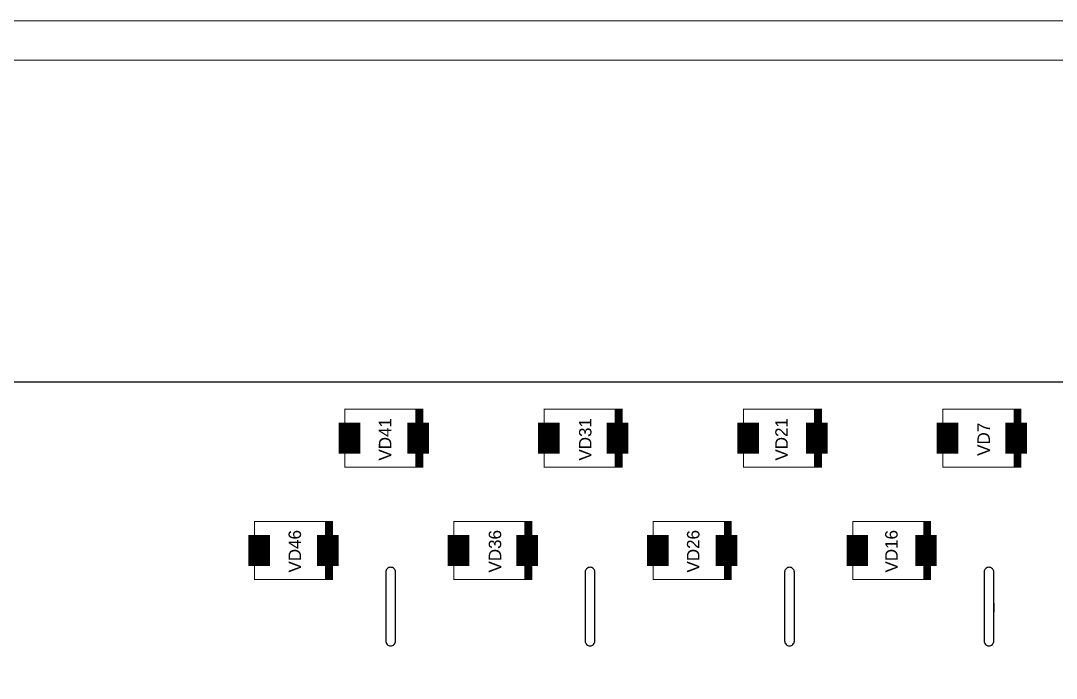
# Model space of a CAD drawing. Extents: x 25 to 880, y 8 to 306.
# Drawn here: x 675.9 to 807.8, y 222.3 to 306 of the extents above; entities that cross this region are included whole.
import ezdxf
from ezdxf.enums import TextEntityAlignment as Align

# ---------------------------------------------------------------- set-up
doc = ezdxf.new("R2010")
doc.units = 0
doc.header["$MEASUREMENT"] = 0
for name, color, linetype in [('BOARD', 7, 'Continuous'), ('BOT', 7, 'Continuous'), ('BOT_ASY', 7, 'Continuous')]:
    doc.layers.add(name, color=color, linetype=linetype)
doc.layers.add('РАМКА', color=7, linetype='Continuous', lineweight=0)

msp = doc.modelspace()

# ---------------------------------------------------------------- linework, layer by layer
at = {"layer": 'BOARD'}
msp.add_lwpolyline([(541.2, 131.4125), (832.3475, 131.4125), (832.3475, 260), (541.2, 260)], close=True, dxfattribs=at)
for points in [[(723.6862, 227.0513), (723.6862, 235.8013, 0.414214), (723.0612, 236.4263, 0.414214), (722.4362, 235.8013), (722.4362, 227.0513, 0.414214), (723.0612, 226.4263, 0.414214)], [(749.085, 227.0525), (749.085, 235.8025, 0.414214), (748.46, 236.4275, 0.414214), (747.835, 235.8025), (747.835, 227.0525, 0.414214), (748.46, 226.4275, 0.414214)], [(774.4875, 227.05), (774.4875, 235.8, 0.414214), (773.8625, 236.425, 0.414214), (773.2375, 235.8), (773.2375, 227.05, 0.414214), (773.8625, 226.425, 0.414214)], [(799.8875, 227.05), (799.8875, 235.8, 0.414214), (799.2625, 236.425, 0.414214), (798.6375, 235.8), (798.6375, 227.05, 0.414214), (799.2625, 226.425, 0.414214)]]:
    msp.add_lwpolyline(points, format="xyb", close=True, dxfattribs=at)
at = {"layer": 'BOT', "const_width": 0.125}
for points in [[(716.4875, 250.95), (719.1125, 250.95), (719.1125, 254.7625), (716.4875, 254.7625)], [(725.2375, 250.95), (727.8625, 250.95), (727.8625, 254.7625), (725.2375, 254.7625)], [(741.8875, 250.95), (744.5125, 250.95), (744.5125, 254.7625), (741.8875, 254.7625)], [(750.6375, 250.95), (753.2625, 250.95), (753.2625, 254.7625), (750.6375, 254.7625)], [(767.2875, 250.95), (769.9125, 250.95), (769.9125, 254.7625), (767.2875, 254.7625)], [(776.0375, 250.95), (778.6625, 250.95), (778.6625, 254.7625), (776.0375, 254.7625)], [(792.6875, 250.95), (795.3125, 250.95), (795.3125, 254.7625), (792.6875, 254.7625)], [(801.4375, 250.95), (804.0625, 250.95), (804.0625, 254.7625), (801.4375, 254.7625)], [(704.9875, 236.6625), (707.6125, 236.6625), (707.6125, 240.475), (704.9875, 240.475)], [(713.7375, 236.6625), (716.3625, 236.6625), (716.3625, 240.475), (713.7375, 240.475)], [(730.3875, 236.6625), (733.0125, 236.6625), (733.0125, 240.475), (730.3875, 240.475)], [(739.1375, 236.6625), (741.7625, 236.6625), (741.7625, 240.475), (739.1375, 240.475)], [(755.7875, 236.6625), (758.4125, 236.6625), (758.4125, 240.475), (755.7875, 240.475)], [(764.5375, 236.6625), (767.1625, 236.6625), (767.1625, 240.475), (764.5375, 240.475)], [(781.1875, 236.6625), (783.8125, 236.6625), (783.8125, 240.475), (781.1875, 240.475)], [(789.9375, 236.6625), (792.5625, 236.6625), (792.5625, 240.475), (789.9375, 240.475)]]:
    msp.add_lwpolyline(points, close=True, dxfattribs=at)
for points in [[(716.55, 250.95), (716.55, 254.7625)], [(716.675, 250.95), (716.675, 254.7625)], [(716.8, 250.95), (716.8, 254.7625)], [(716.925, 250.95), (716.925, 254.7625)], [(717.05, 250.95), (717.05, 254.7625)], [(717.175, 250.95), (717.175, 254.7625)], [(717.3, 250.95), (717.3, 254.7625)], [(717.425, 250.95), (717.425, 254.7625)], [(717.55, 250.95), (717.55, 254.7625)], [(717.675, 250.95), (717.675, 254.7625)], [(717.8, 250.95), (717.8, 254.7625)], [(717.925, 250.95), (717.925, 254.7625)], [(718.05, 250.95), (718.05, 254.7625)], [(718.175, 250.95), (718.175, 254.7625)], [(718.3, 250.95), (718.3, 254.7625)], [(718.425, 250.95), (718.425, 254.7625)], [(718.55, 250.95), (718.55, 254.7625)], [(718.675, 250.95), (718.675, 254.7625)], [(718.8, 250.95), (718.8, 254.7625)], [(718.925, 250.95), (718.925, 254.7625)], [(719.05, 250.95), (719.05, 254.7625)], [(725.3, 250.95), (725.3, 254.7625)], [(725.425, 250.95), (725.425, 254.7625)], [(725.55, 250.95), (725.55, 254.7625)], [(725.675, 250.95), (725.675, 254.7625)], [(725.8, 250.95), (725.8, 254.7625)], [(725.925, 250.95), (725.925, 254.7625)], [(726.05, 250.95), (726.05, 254.7625)], [(726.175, 250.95), (726.175, 254.7625)], [(726.3, 250.95), (726.3, 254.7625)], [(726.425, 250.95), (726.425, 254.7625)], [(726.55, 250.95), (726.55, 254.7625)], [(726.675, 250.95), (726.675, 254.7625)], [(726.8, 250.95), (726.8, 254.7625)], [(726.925, 250.95), (726.925, 254.7625)], [(727.05, 250.95), (727.05, 254.7625)], [(727.175, 250.95), (727.175, 254.7625)], [(727.3, 250.95), (727.3, 254.7625)], [(727.425, 250.95), (727.425, 254.7625)], [(727.55, 250.95), (727.55, 254.7625)], [(727.675, 250.95), (727.675, 254.7625)], [(727.8, 250.95), (727.8, 254.7625)], [(741.925, 250.95), (741.925, 254.7625)], [(742.05, 250.95), (742.05, 254.7625)], [(742.175, 250.95), (742.175, 254.7625)], [(742.3, 250.95), (742.3, 254.7625)], [(742.425, 250.95), (742.425, 254.7625)], [(742.55, 250.95), (742.55, 254.7625)], [(742.675, 250.95), (742.675, 254.7625)], [(742.8, 250.95), (742.8, 254.7625)], [(742.925, 250.95), (742.925, 254.7625)], [(743.05, 250.95), (743.05, 254.7625)], [(743.175, 250.95), (743.175, 254.7625)], [(743.3, 250.95), (743.3, 254.7625)], [(743.425, 250.95), (743.425, 254.7625)], [(743.55, 250.95), (743.55, 254.7625)], [(743.675, 250.95), (743.675, 254.7625)], [(743.8, 250.95), (743.8, 254.7625)], [(743.925, 250.95), (743.925, 254.7625)], [(744.05, 250.95), (744.05, 254.7625)], [(744.175, 250.95), (744.175, 254.7625)], [(744.3, 250.95), (744.3, 254.7625)], [(744.425, 250.95), (744.425, 254.7625)], [(750.675, 250.95), (750.675, 254.7625)], [(750.8, 250.95), (750.8, 254.7625)], [(750.925, 250.95), (750.925, 254.7625)], [(751.05, 250.95), (751.05, 254.7625)], [(751.175, 250.95), (751.175, 254.7625)], [(751.3, 250.95), (751.3, 254.7625)], [(751.425, 250.95), (751.425, 254.7625)], [(751.55, 250.95), (751.55, 254.7625)], [(751.675, 250.95), (751.675, 254.7625)], [(751.8, 250.95), (751.8, 254.7625)], [(751.925, 250.95), (751.925, 254.7625)], [(752.05, 250.95), (752.05, 254.7625)], [(752.175, 250.95), (752.175, 254.7625)], [(752.3, 250.95), (752.3, 254.7625)], [(752.425, 250.95), (752.425, 254.7625)], [(752.55, 250.95), (752.55, 254.7625)], [(752.675, 250.95), (752.675, 254.7625)], [(752.8, 250.95), (752.8, 254.7625)], [(752.925, 250.95), (752.925, 254.7625)], [(753.05, 250.95), (753.05, 254.7625)], [(753.175, 250.95), (753.175, 254.7625)], [(767.3, 250.95), (767.3, 254.7625)], [(767.425, 250.95), (767.425, 254.7625)], [(767.55, 250.95), (767.55, 254.7625)], [(767.675, 250.95), (767.675, 254.7625)], [(767.8, 250.95), (767.8, 254.7625)], [(767.925, 250.95), (767.925, 254.7625)], [(768.05, 250.95), (768.05, 254.7625)], [(768.175, 250.95), (768.175, 254.7625)], [(768.3, 250.95), (768.3, 254.7625)], [(768.425, 250.95), (768.425, 254.7625)], [(768.55, 250.95), (768.55, 254.7625)], [(768.675, 250.95), (768.675, 254.7625)], [(768.8, 250.95), (768.8, 254.7625)], [(768.925, 250.95), (768.925, 254.7625)], [(769.05, 250.95), (769.05, 254.7625)], [(769.175, 250.95), (769.175, 254.7625)], [(769.3, 250.95), (769.3, 254.7625)], [(769.425, 250.95), (769.425, 254.7625)], [(769.55, 250.95), (769.55, 254.7625)], [(769.675, 250.95), (769.675, 254.7625)], [(769.8, 250.95), (769.8, 254.7625)], [(776.05, 250.95), (776.05, 254.7625)], [(776.175, 250.95), (776.175, 254.7625)], [(776.3, 250.95), (776.3, 254.7625)], [(776.425, 250.95), (776.425, 254.7625)], [(776.55, 250.95), (776.55, 254.7625)], [(776.675, 250.95), (776.675, 254.7625)], [(776.8, 250.95), (776.8, 254.7625)], [(776.925, 250.95), (776.925, 254.7625)], [(777.05, 250.95), (777.05, 254.7625)], [(777.175, 250.95), (777.175, 254.7625)], [(777.3, 250.95), (777.3, 254.7625)], [(777.425, 250.95), (777.425, 254.7625)], [(777.55, 250.95), (777.55, 254.7625)], [(777.675, 250.95), (777.675, 254.7625)], [(777.8, 250.95), (777.8, 254.7625)], [(777.925, 250.95), (777.925, 254.7625)], [(778.05, 250.95), (778.05, 254.7625)], [(778.175, 250.95), (778.175, 254.7625)], [(778.3, 250.95), (778.3, 254.7625)], [(778.425, 250.95), (778.425, 254.7625)], [(778.55, 250.95), (778.55, 254.7625)], [(792.8, 250.95), (792.8, 254.7625)], [(792.925, 250.95), (792.925, 254.7625)], [(793.05, 250.95), (793.05, 254.7625)], [(793.175, 250.95), (793.175, 254.7625)], [(793.3, 250.95), (793.3, 254.7625)], [(793.425, 250.95), (793.425, 254.7625)], [(793.55, 250.95), (793.55, 254.7625)], [(793.675, 250.95), (793.675, 254.7625)], [(793.8, 250.95), (793.8, 254.7625)], [(793.925, 250.95), (793.925, 254.7625)], [(794.05, 250.95), (794.05, 254.7625)], [(794.175, 250.95), (794.175, 254.7625)], [(794.3, 250.95), (794.3, 254.7625)], [(794.425, 250.95), (794.425, 254.7625)], [(794.55, 250.95), (794.55, 254.7625)], [(794.675, 250.95), (794.675, 254.7625)], [(794.8, 250.95), (794.8, 254.7625)], [(794.925, 250.95), (794.925, 254.7625)], [(795.05, 250.95), (795.05, 254.7625)], [(795.175, 250.95), (795.175, 254.7625)], [(795.3, 250.95), (795.3, 254.7625)], [(801.55, 250.95), (801.55, 254.7625)], [(801.675, 250.95), (801.675, 254.7625)], [(801.8, 250.95), (801.8, 254.7625)], [(801.925, 250.95), (801.925, 254.7625)], [(802.05, 250.95), (802.05, 254.7625)], [(802.175, 250.95), (802.175, 254.7625)], [(802.3, 250.95), (802.3, 254.7625)], [(802.425, 250.95), (802.425, 254.7625)], [(802.55, 250.95), (802.55, 254.7625)], [(802.675, 250.95), (802.675, 254.7625)], [(802.8, 250.95), (802.8, 254.7625)], [(802.925, 250.95), (802.925, 254.7625)], [(803.05, 250.95), (803.05, 254.7625)], [(803.175, 250.95), (803.175, 254.7625)], [(803.3, 250.95), (803.3, 254.7625)], [(803.425, 250.95), (803.425, 254.7625)], [(803.55, 250.95), (803.55, 254.7625)], [(803.675, 250.95), (803.675, 254.7625)], [(803.8, 250.95), (803.8, 254.7625)], [(803.925, 250.95), (803.925, 254.7625)], [(804.05, 250.95), (804.05, 254.7625)], [(705.05, 236.6625), (705.05, 240.475)], [(705.175, 236.6625), (705.175, 240.475)], [(705.3, 236.6625), (705.3, 240.475)], [(705.425, 236.6625), (705.425, 240.475)], [(705.55, 236.6625), (705.55, 240.475)], [(705.675, 236.6625), (705.675, 240.475)], [(705.8, 236.6625), (705.8, 240.475)], [(705.925, 236.6625), (705.925, 240.475)], [(706.05, 236.6625), (706.05, 240.475)], [(706.175, 236.6625), (706.175, 240.475)], [(706.3, 236.6625), (706.3, 240.475)], [(706.425, 236.6625), (706.425, 240.475)], [(706.55, 236.6625), (706.55, 240.475)], [(706.675, 236.6625), (706.675, 240.475)], [(706.8, 236.6625), (706.8, 240.475)], [(706.925, 236.6625), (706.925, 240.475)], [(707.05, 236.6625), (707.05, 240.475)], [(707.175, 236.6625), (707.175, 240.475)], [(707.3, 236.6625), (707.3, 240.475)], [(707.425, 236.6625), (707.425, 240.475)], [(707.55, 236.6625), (707.55, 240.475)], [(713.8, 236.6625), (713.8, 240.475)], [(713.925, 236.6625), (713.925, 240.475)], [(714.05, 236.6625), (714.05, 240.475)], [(714.175, 236.6625), (714.175, 240.475)], [(714.3, 236.6625), (714.3, 240.475)], [(714.425, 236.6625), (714.425, 240.475)], [(714.55, 236.6625), (714.55, 240.475)], [(714.675, 236.6625), (714.675, 240.475)], [(714.8, 236.6625), (714.8, 240.475)], [(714.925, 236.6625), (714.925, 240.475)], [(715.05, 236.6625), (715.05, 240.475)], [(715.175, 236.6625), (715.175, 240.475)], [(715.3, 236.6625), (715.3, 240.475)], [(715.425, 236.6625), (715.425, 240.475)], [(715.55, 236.6625), (715.55, 240.475)], [(715.675, 236.6625), (715.675, 240.475)], [(715.8, 236.6625), (715.8, 240.475)], [(715.925, 236.6625), (715.925, 240.475)], [(716.05, 236.6625), (716.05, 240.475)], [(716.175, 236.6625), (716.175, 240.475)], [(716.3, 236.6625), (716.3, 240.475)], [(730.425, 236.6625), (730.425, 240.475)], [(730.55, 236.6625), (730.55, 240.475)], [(730.675, 236.6625), (730.675, 240.475)], [(730.8, 236.6625), (730.8, 240.475)], [(730.925, 236.6625), (730.925, 240.475)], [(731.05, 236.6625), (731.05, 240.475)], [(731.175, 236.6625), (731.175, 240.475)], [(731.3, 236.6625), (731.3, 240.475)], [(731.425, 236.6625), (731.425, 240.475)], [(731.55, 236.6625), (731.55, 240.475)], [(731.675, 236.6625), (731.675, 240.475)], [(731.8, 236.6625), (731.8, 240.475)], [(731.925, 236.6625), (731.925, 240.475)], [(732.05, 236.6625), (732.05, 240.475)], [(732.175, 236.6625), (732.175, 240.475)], [(732.3, 236.6625), (732.3, 240.475)], [(732.425, 236.6625), (732.425, 240.475)], [(732.55, 236.6625), (732.55, 240.475)], [(732.675, 236.6625), (732.675, 240.475)], [(732.8, 236.6625), (732.8, 240.475)], [(732.925, 236.6625), (732.925, 240.475)], [(739.175, 236.6625), (739.175, 240.475)], [(739.3, 236.6625), (739.3, 240.475)], [(739.425, 236.6625), (739.425, 240.475)], [(739.55, 236.6625), (739.55, 240.475)], [(739.675, 236.6625), (739.675, 240.475)], [(739.8, 236.6625), (739.8, 240.475)], [(739.925, 236.6625), (739.925, 240.475)], [(740.05, 236.6625), (740.05, 240.475)], [(740.175, 236.6625), (740.175, 240.475)], [(740.3, 236.6625), (740.3, 240.475)], [(740.425, 236.6625), (740.425, 240.475)], [(740.55, 236.6625), (740.55, 240.475)], [(740.675, 236.6625), (740.675, 240.475)], [(740.8, 236.6625), (740.8, 240.475)], [(740.925, 236.6625), (740.925, 240.475)], [(741.05, 236.6625), (741.05, 240.475)], [(741.175, 236.6625), (741.175, 240.475)], [(741.3, 236.6625), (741.3, 240.475)], [(741.425, 236.6625), (741.425, 240.475)], [(741.55, 236.6625), (741.55, 240.475)], [(741.675, 236.6625), (741.675, 240.475)], [(755.8, 236.6625), (755.8, 240.475)], [(755.925, 236.6625), (755.925, 240.475)], [(756.05, 236.6625), (756.05, 240.475)], [(756.175, 236.6625), (756.175, 240.475)], [(756.3, 236.6625), (756.3, 240.475)], [(756.425, 236.6625), (756.425, 240.475)], [(756.55, 236.6625), (756.55, 240.475)], [(756.675, 236.6625), (756.675, 240.475)], [(756.8, 236.6625), (756.8, 240.475)], [(756.925, 236.6625), (756.925, 240.475)], [(757.05, 236.6625), (757.05, 240.475)], [(757.175, 236.6625), (757.175, 240.475)], [(757.3, 236.6625), (757.3, 240.475)], [(757.425, 236.6625), (757.425, 240.475)], [(757.55, 236.6625), (757.55, 240.475)], [(757.675, 236.6625), (757.675, 240.475)], [(757.8, 236.6625), (757.8, 240.475)], [(757.925, 236.6625), (757.925, 240.475)], [(758.05, 236.6625), (758.05, 240.475)], [(758.175, 236.6625), (758.175, 240.475)], [(758.3, 236.6625), (758.3, 240.475)], [(764.55, 236.6625), (764.55, 240.475)], [(764.675, 236.6625), (764.675, 240.475)], [(764.8, 236.6625), (764.8, 240.475)], [(764.925, 236.6625), (764.925, 240.475)], [(765.05, 236.6625), (765.05, 240.475)], [(765.175, 236.6625), (765.175, 240.475)], [(765.3, 236.6625), (765.3, 240.475)], [(765.425, 236.6625), (765.425, 240.475)], [(765.55, 236.6625), (765.55, 240.475)], [(765.675, 236.6625), (765.675, 240.475)], [(765.8, 236.6625), (765.8, 240.475)], [(765.925, 236.6625), (765.925, 240.475)], [(766.05, 236.6625), (766.05, 240.475)], [(766.175, 236.6625), (766.175, 240.475)], [(766.3, 236.6625), (766.3, 240.475)], [(766.425, 236.6625), (766.425, 240.475)], [(766.55, 236.6625), (766.55, 240.475)], [(766.675, 236.6625), (766.675, 240.475)], [(766.8, 236.6625), (766.8, 240.475)], [(766.925, 236.6625), (766.925, 240.475)], [(767.05, 236.6625), (767.05, 240.475)], [(781.3, 236.6625), (781.3, 240.475)], [(781.425, 236.6625), (781.425, 240.475)], [(781.55, 236.6625), (781.55, 240.475)], [(781.675, 236.6625), (781.675, 240.475)], [(781.8, 236.6625), (781.8, 240.475)], [(781.925, 236.6625), (781.925, 240.475)], [(782.05, 236.6625), (782.05, 240.475)], [(782.175, 236.6625), (782.175, 240.475)], [(782.3, 236.6625), (782.3, 240.475)], [(782.425, 236.6625), (782.425, 240.475)], [(782.55, 236.6625), (782.55, 240.475)], [(782.675, 236.6625), (782.675, 240.475)], [(782.8, 236.6625), (782.8, 240.475)], [(782.925, 236.6625), (782.925, 240.475)], [(783.05, 236.6625), (783.05, 240.475)], [(783.175, 236.6625), (783.175, 240.475)], [(783.3, 236.6625), (783.3, 240.475)], [(783.425, 236.6625), (783.425, 240.475)], [(783.55, 236.6625), (783.55, 240.475)], [(783.675, 236.6625), (783.675, 240.475)], [(783.8, 236.6625), (783.8, 240.475)], [(790.05, 236.6625), (790.05, 240.475)], [(790.175, 236.6625), (790.175, 240.475)], [(790.3, 236.6625), (790.3, 240.475)], [(790.425, 236.6625), (790.425, 240.475)], [(790.55, 236.6625), (790.55, 240.475)], [(790.675, 236.6625), (790.675, 240.475)], [(790.8, 236.6625), (790.8, 240.475)], [(790.925, 236.6625), (790.925, 240.475)], [(791.05, 236.6625), (791.05, 240.475)], [(791.175, 236.6625), (791.175, 240.475)], [(791.3, 236.6625), (791.3, 240.475)], [(791.425, 236.6625), (791.425, 240.475)], [(791.55, 236.6625), (791.55, 240.475)], [(791.675, 236.6625), (791.675, 240.475)], [(791.8, 236.6625), (791.8, 240.475)], [(791.925, 236.6625), (791.925, 240.475)], [(792.05, 236.6625), (792.05, 240.475)], [(792.175, 236.6625), (792.175, 240.475)], [(792.3, 236.6625), (792.3, 240.475)], [(792.425, 236.6625), (792.425, 240.475)], [(792.55, 236.6625), (792.55, 240.475)]]:
    msp.add_lwpolyline(points, dxfattribs=at)
at = {"layer": 'BOT_ASY', "const_width": 0.125}
for points in [[(727.1375, 256.5462), (727.1375, 249.1662), (717.2125, 249.1662), (717.2125, 256.5462)], [(752.5375, 256.5462), (752.5375, 249.1662), (742.6125, 249.1662), (742.6125, 256.5462)], [(777.9375, 256.5462), (777.9375, 249.1662), (768.0125, 249.1662), (768.0125, 256.5462)], [(803.3375, 256.5462), (803.3375, 249.1662), (793.4125, 249.1662), (793.4125, 256.5462)], [(715.6375, 242.2587), (715.6375, 234.8787), (705.7125, 234.8787), (705.7125, 242.2587)], [(741.0375, 242.2587), (741.0375, 234.8787), (731.1125, 234.8787), (731.1125, 242.2587)], [(766.4375, 242.2587), (766.4375, 234.8787), (756.5125, 234.8787), (756.5125, 242.2587)], [(791.8375, 242.2587), (791.8375, 234.8787), (781.9125, 234.8787), (781.9125, 242.2587)]]:
    msp.add_lwpolyline(points, close=True, dxfattribs=at)
for points in [[(726.2625, 256.5462), (726.2625, 249.1662)], [(726.3875, 256.5462), (726.3875, 249.1662)], [(726.5125, 256.5462), (726.5125, 249.1662)], [(726.6375, 256.5462), (726.6375, 249.1662)], [(726.7625, 256.5462), (726.7625, 249.1662)], [(726.8875, 256.5462), (726.8875, 249.1662)], [(727.0125, 256.5462), (727.0125, 249.1662)], [(751.6625, 256.5462), (751.6625, 249.1662)], [(751.7875, 256.5462), (751.7875, 249.1662)], [(751.9125, 256.5462), (751.9125, 249.1662)], [(752.0375, 256.5462), (752.0375, 249.1662)], [(752.1625, 256.5462), (752.1625, 249.1662)], [(752.2875, 256.5462), (752.2875, 249.1662)], [(752.4125, 256.5462), (752.4125, 249.1662)], [(777.0625, 256.5462), (777.0625, 249.1662)], [(777.1875, 256.5462), (777.1875, 249.1662)], [(777.3125, 256.5462), (777.3125, 249.1662)], [(777.4375, 256.5462), (777.4375, 249.1662)], [(777.5625, 256.5462), (777.5625, 249.1662)], [(777.6875, 256.5462), (777.6875, 249.1662)], [(777.8125, 256.5462), (777.8125, 249.1662)], [(802.4625, 256.5462), (802.4625, 249.1662)], [(802.5875, 256.5462), (802.5875, 249.1662)], [(802.7125, 256.5462), (802.7125, 249.1662)], [(802.8375, 256.5462), (802.8375, 249.1662)], [(802.9625, 256.5462), (802.9625, 249.1662)], [(803.0875, 256.5462), (803.0875, 249.1662)], [(803.2125, 256.5462), (803.2125, 249.1662)], [(714.7625, 242.2587), (714.7625, 234.8787)], [(714.8875, 242.2587), (714.8875, 234.8787)], [(715.0125, 242.2587), (715.0125, 234.8787)], [(715.1375, 242.2587), (715.1375, 234.8787)], [(715.2625, 242.2587), (715.2625, 234.8787)], [(715.3875, 242.2587), (715.3875, 234.8787)], [(715.5125, 242.2587), (715.5125, 234.8787)], [(740.1625, 242.2587), (740.1625, 234.8787)], [(740.2875, 242.2587), (740.2875, 234.8787)], [(740.4125, 242.2587), (740.4125, 234.8787)], [(740.5375, 242.2587), (740.5375, 234.8787)], [(740.6625, 242.2587), (740.6625, 234.8787)], [(740.7875, 242.2587), (740.7875, 234.8787)], [(740.9125, 242.2587), (740.9125, 234.8787)], [(765.5625, 242.2587), (765.5625, 234.8787)], [(765.6875, 242.2587), (765.6875, 234.8787)], [(765.8125, 242.2587), (765.8125, 234.8787)], [(765.9375, 242.2587), (765.9375, 234.8787)], [(766.0625, 242.2587), (766.0625, 234.8787)], [(766.1875, 242.2587), (766.1875, 234.8787)], [(766.3125, 242.2587), (766.3125, 234.8787)], [(790.9625, 242.2587), (790.9625, 234.8787)], [(791.0875, 242.2587), (791.0875, 234.8787)], [(791.2125, 242.2587), (791.2125, 234.8787)], [(791.3375, 242.2587), (791.3375, 234.8787)], [(791.4625, 242.2587), (791.4625, 234.8787)], [(791.5875, 242.2587), (791.5875, 234.8787)], [(791.7125, 242.2587), (791.7125, 234.8787)]]:
    msp.add_lwpolyline(points, dxfattribs=at)
at = {"layer": 'BOT_ASY'}
for points in [[(798.6375, 231.8375), (798.6375, 230.7125)], [(799.8875, 231.85), (799.8875, 230.725)]]:
    msp.add_lwpolyline(points, dxfattribs=at)
at = {"layer": 'РАМКА'}
for p, q in [((880, 306), (460, 306)), ((480, 301), (875, 301))]:
    msp.add_line(p, q, dxfattribs=at)

# ---------------------------------------------------------------- texts
at = {"layer": 'BOT_ASY', "width": 1.019685}
for s, p in [('VD41', (723.1367, 252.7125)), ('VD31', (748.6367, 252.7125)), ('VD21', (773.6367, 252.7125)), ('VD7', (799.3867, 252.7125)), ('VD46', (711.6379, 238.4625)), ('VD36', (737.1379, 238.4625)), ('VD26', (762.3879, 238.4625)), ('VD16', (787.6367, 238.4625))]:
    msp.add_text(s, height=1.5875, rotation=90, dxfattribs=at).set_placement(p, align=Align.CENTER)

doc.saveas('drawing.dxf')
